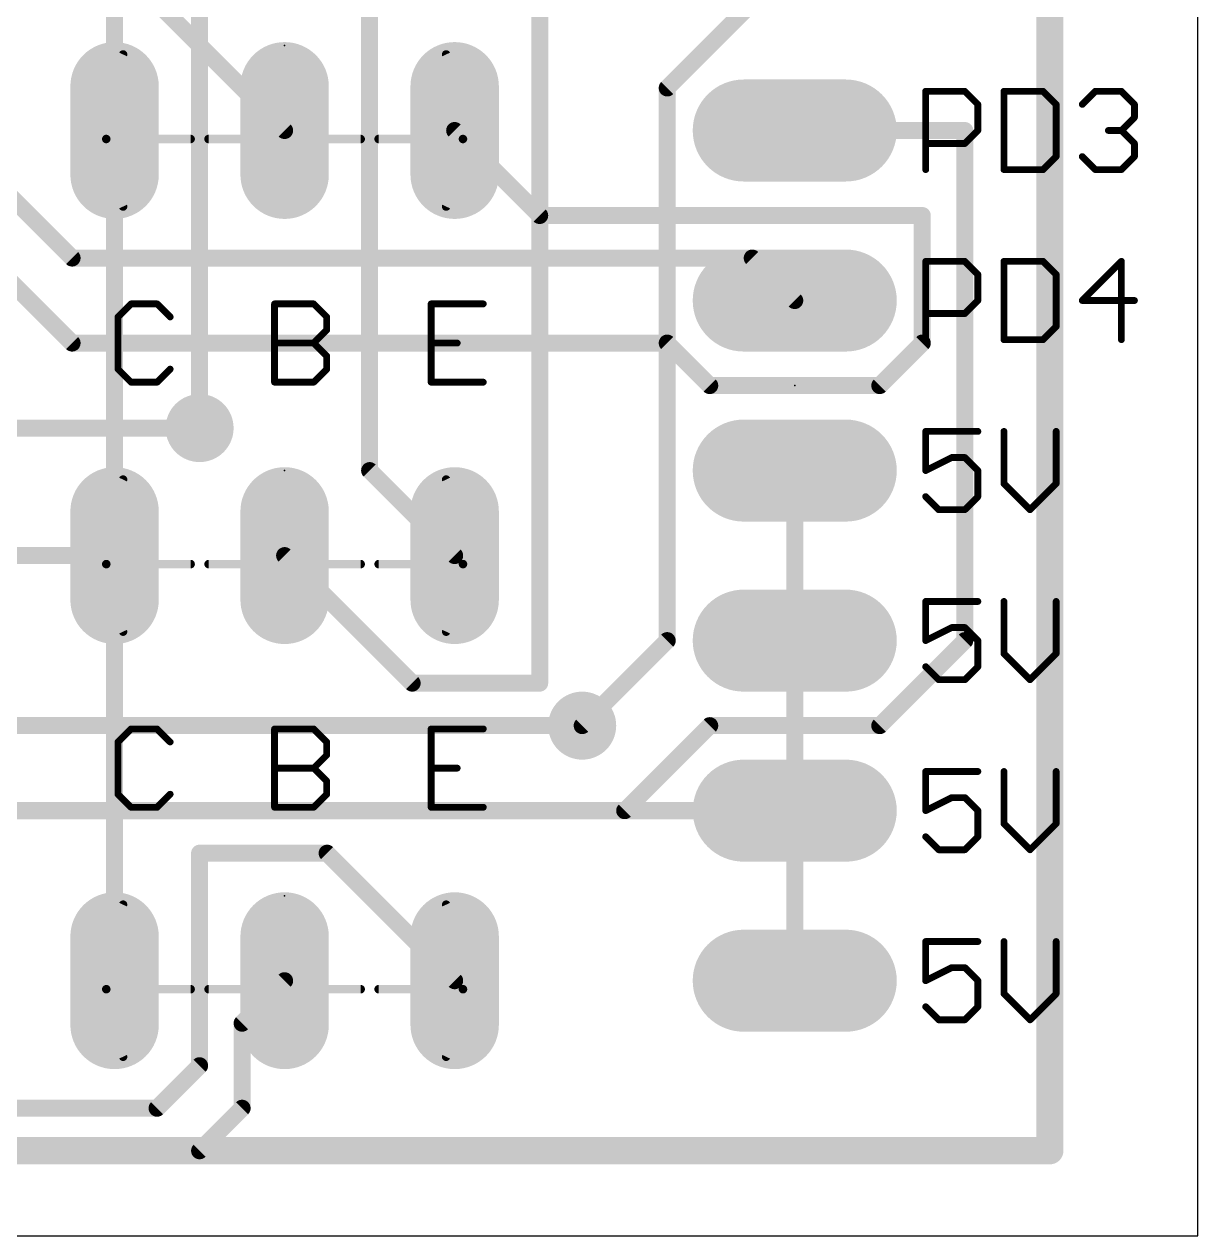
# Model space of a CAD drawing. Extents: x 0 to 1.69, y 0 to 1.95.
# Drawn here: x 0.997 to 1.687, y 0 to 0.713 of the extents above; entities that cross this region are included whole.
import ezdxf

# ---------------------------------------------------------------- set-up
doc = ezdxf.new("R2010")
doc.units = 0
for name, color, linetype in [('1', 22, 'CONTINUOUS'), ('16', 175, 'CONTINUOUS'), ('17', 82, 'CONTINUOUS'), ('18', 82, 'CONTINUOUS'), ('20', 7, 'CONTINUOUS'), ('23', 7, 'CONTINUOUS'), ('27', 253, 'CONTINUOUS'), ('51', 253, 'CONTINUOUS')]:
    doc.layers.add(name, color=color, linetype=linetype)

# ---------------------------------------------------------------- blocks, each defined once
blk = doc.blocks.new('LONGP100')
at = {"const_width": 1}
blk.add_lwpolyline([(-0.5, 0), (0.5, 0)], dxfattribs=at)
at = {"const_width": 0.5}
for points in [[(-0.5, 0.25, 1), (-0.5, -0.25)], [(0.5, -0.25, 1), (0.5, 0.25)]]:
    blk.add_lwpolyline(points, format="xyb", dxfattribs=at)
blk = doc.blocks.new('RECT')
blk.add_solid([(-0.5, -0.5), (0.5, -0.5), (-0.5, 0.5), (0.5, 0.5)])
blk = doc.blocks.new('ROUNDV')
at = {"const_width": 0.5}
blk.add_lwpolyline([(0, -0.25, 1), (0, 0.25, 1), (0, -0.25)], format="xyb", dxfattribs=at)

msp = doc.modelspace()

# ---------------------------------------------------------------- linework, layer by layer
at = {"layer": '1'}
for points, const_width in [([(1.6, 1.85), (1.6, 0.05)], 0.016), ([(1.05, 0.75), (1.15, 0.65)], 0.01), ([(0.95, 0.65), (1.025, 0.575)], 0.01), ([(1.25, 0.65), (1.3, 0.6)], 0.01), ([(1.45, 0.65), (1.55, 0.65)], 0.01), ([(1.55, 0.65), (1.55, 0.35)], 0.01), ([(1.025, 0.525), (0.95, 0.6)], 0.01), ([(1.3, 0.6), (1.525, 0.6)], 0.01), ([(1.525, 0.6), (1.525, 0.525)], 0.01), ([(1.025, 0.575), (1.425, 0.575)], 0.01), ([(1.425, 0.575), (1.45, 0.55)], 0.01), ([(1.375, 0.525), (1.025, 0.525)], 0.01), ([(1.4, 0.5), (1.375, 0.525)], 0.01), ([(1.525, 0.525), (1.5, 0.5)], 0.01), ([(1.5, 0.5), (1.4, 0.5)], 0.01), ([(1.1, 0.475), (0.925, 0.475)], 0.01), ([(1.45, 0.45), (1.45, 0.35)], 0.01), ([(1.05, 0.4), (0.65, 0.4)], 0.01), ([(1.55, 0.35), (1.5, 0.3)], 0.01), ([(1.325, 0.3), (0.85, 0.3)], 0.01), ([(1.4, 0.3), (1.35, 0.25)], 0.01), ([(1.5, 0.3), (1.4, 0.3)], 0.01), ([(1.35, 0.25), (0.975, 0.25)], 0.01), ([(1.45, 0.25), (1.45, 0.15)], 0.01), ([(1.6, 0.05), (0.05, 0.05)], 0.016)]:
    msp.add_lwpolyline(points, dxfattribs=dict(at, const_width=const_width))
for points, const_width in [([(1.148232, 0.648232, 1), (1.151768, 0.651768)], 0.005), ([(1.251768, 0.651768, 1), (1.248232, 0.648232)], 0.005), ([(1.45, 0.6525, 1), (1.45, 0.6475)], 0.005), ([(1.5525, 0.65, 1), (1.5475, 0.65)], 0.005), ([(1.55, 0.6475, 1), (1.55, 0.6525)], 0.005), ([(1.3, 0.6025, 1), (1.3, 0.5975)], 0.005), ([(1.298232, 0.598232, 1), (1.301768, 0.601768)], 0.005), ([(1.5275, 0.6, 1), (1.5225, 0.6)], 0.005), ([(1.525, 0.5975, 1), (1.525, 0.6025)], 0.005), ([(1.025, 0.5775, 1), (1.025, 0.5725)], 0.005), ([(1.023232, 0.573232, 1), (1.026768, 0.576768)], 0.005), ([(1.426768, 0.576768, 1), (1.423232, 0.573232)], 0.005), ([(1.425, 0.5725, 1), (1.425, 0.5775)], 0.005), ([(1.448232, 0.548232, 1), (1.451768, 0.551768)], 0.005), ([(1.025, 0.5275, 1), (1.025, 0.5225)], 0.005), ([(1.023232, 0.523232, 1), (1.026768, 0.526768)], 0.005), ([(1.376768, 0.526768, 1), (1.373232, 0.523232)], 0.005), ([(1.375, 0.5225, 1), (1.375, 0.5275)], 0.005), ([(1.5225, 0.525, 1), (1.5275, 0.525)], 0.005), ([(1.526768, 0.523232, 1), (1.523232, 0.526768)], 0.005), ([(1.4, 0.5025, 1), (1.4, 0.4975)], 0.005), ([(1.398232, 0.498232, 1), (1.401768, 0.501768)], 0.005), ([(1.498232, 0.501768, 1), (1.501768, 0.498232)], 0.005), ([(1.5, 0.4975, 1), (1.5, 0.5025)], 0.005), ([(1.1, 0.4725, 1), (1.1, 0.4775)], 0.005), ([(1.4525, 0.45, 1), (1.4475, 0.45)], 0.005), ([(1.05, 0.3975, 1), (1.05, 0.4025)], 0.005), ([(1.4475, 0.35, 1), (1.4525, 0.35)], 0.005), ([(1.5475, 0.35, 1), (1.5525, 0.35)], 0.005), ([(1.551768, 0.348232, 1), (1.548232, 0.351768)], 0.005), ([(1.325, 0.2975, 1), (1.325, 0.3025)], 0.005), ([(1.4, 0.3025, 1), (1.4, 0.2975)], 0.005), ([(1.401768, 0.298232, 1), (1.398232, 0.301768)], 0.005), ([(1.498232, 0.301768, 1), (1.501768, 0.298232)], 0.005), ([(1.5, 0.2975, 1), (1.5, 0.3025)], 0.005), ([(1.348232, 0.251768, 1), (1.351768, 0.248232)], 0.005), ([(1.35, 0.2475, 1), (1.35, 0.2525)], 0.005), ([(1.4525, 0.25, 1), (1.4475, 0.25)], 0.005), ([(1.4475, 0.15, 1), (1.4525, 0.15)], 0.005), ([(1.6, 0.046, 1), (1.6, 0.054)], 0.008), ([(1.596, 0.05, 1), (1.604, 0.05)], 0.008)]:
    msp.add_lwpolyline(points, format="xyb", dxfattribs=dict(at, const_width=const_width))
at = {"layer": '16'}
for points, const_width in [([(1.6, 1.85), (1.6, 0.05)], 0.016), ([(1.1, 1.5), (1.1, 0.475)], 0.01), ([(1.2, 1.35), (1.2, 0.45)], 0.01), ([(1.3, 1.025), (1.3, 0.325)], 0.01), ([(1.05, 0.9), (1.05, 0.65)], 0.01), ([(1.45, 0.75), (1.375, 0.675)], 0.01), ([(1.375, 0.675), (1.375, 0.35)], 0.01), ([(1.05, 0.4), (1.05, 0.65)], 0.01), ([(1.2, 0.45), (1.25, 0.4)], 0.01), ([(1.05, 0.4), (1.05, 0.25)], 0.01), ([(1.225, 0.325), (1.15, 0.4)], 0.01), ([(1.375, 0.35), (1.325, 0.3)], 0.01), ([(1.45, 0.35), (1.45, 0.25)], 0.01), ([(1.3, 0.325), (1.225, 0.325)], 0.01), ([(1.05, 0.25), (1.05, 0.15)], 0.01), ([(1.05, 0.25), (1.45, 0.25)], 0.01), ([(1.1, 0.225), (1.175, 0.225)], 0.01), ([(1.1, 0.1), (1.1, 0.225)], 0.01), ([(1.175, 0.225), (1.25, 0.15)], 0.01), ([(1.125, 0.125), (1.15, 0.15)], 0.01), ([(1.125, 0.075), (1.125, 0.125)], 0.01), ([(1.075, 0.075), (1.1, 0.1)], 0.01), ([(0.675, 0.075), (1.075, 0.075)], 0.01), ([(1.1, 0.05), (1.125, 0.075)], 0.01), ([(1.6, 0.05), (0.05, 0.05)], 0.016), ([(0.275, 0.05), (1.1, 0.05)], 0.01)]:
    msp.add_lwpolyline(points, dxfattribs=dict(at, const_width=const_width))
for points, const_width in [([(1.3775, 0.675, 1), (1.3725, 0.675)], 0.005), ([(1.373232, 0.676768, 1), (1.376768, 0.673232)], 0.005), ([(1.0525, 0.65, 1), (1.0475, 0.65)], 0.005), ([(1.0475, 0.65, 1), (1.0525, 0.65)], 0.005), ([(1.0975, 0.475, 1), (1.1025, 0.475)], 0.005), ([(1.201768, 0.451768, 1), (1.198232, 0.448232)], 0.005), ([(1.1975, 0.45, 1), (1.2025, 0.45)], 0.005), ([(1.0525, 0.4, 1), (1.0475, 0.4)], 0.005), ([(1.0475, 0.4, 1), (1.0525, 0.4)], 0.005), ([(1.151768, 0.401768, 1), (1.148232, 0.398232)], 0.005), ([(1.248232, 0.398232, 1), (1.251768, 0.401768)], 0.005), ([(1.3725, 0.35, 1), (1.3775, 0.35)], 0.005), ([(1.376768, 0.348232, 1), (1.373232, 0.351768)], 0.005), ([(1.4525, 0.35, 1), (1.4475, 0.35)], 0.005), ([(1.225, 0.3275, 1), (1.225, 0.3225)], 0.005), ([(1.223232, 0.323232, 1), (1.226768, 0.326768)], 0.005), ([(1.3, 0.3225, 1), (1.3, 0.3275)], 0.005), ([(1.2975, 0.325, 1), (1.3025, 0.325)], 0.005), ([(1.323232, 0.301768, 1), (1.326768, 0.298232)], 0.005), ([(1.0525, 0.25, 1), (1.0475, 0.25)], 0.005), ([(1.05, 0.2525, 1), (1.05, 0.2475)], 0.005), ([(1.0475, 0.25, 1), (1.0525, 0.25)], 0.005), ([(1.4475, 0.25, 1), (1.4525, 0.25)], 0.005), ([(1.45, 0.2475, 1), (1.45, 0.2525)], 0.005), ([(1.1, 0.2275, 1), (1.1, 0.2225)], 0.005), ([(1.1025, 0.225, 1), (1.0975, 0.225)], 0.005), ([(1.176768, 0.226768, 1), (1.173232, 0.223232)], 0.005), ([(1.175, 0.2225, 1), (1.175, 0.2275)], 0.005), ([(1.0475, 0.15, 1), (1.0525, 0.15)], 0.005), ([(1.151768, 0.148232, 1), (1.148232, 0.151768)], 0.005), ([(1.248232, 0.148232, 1), (1.251768, 0.151768)], 0.005), ([(1.1275, 0.125, 1), (1.1225, 0.125)], 0.005), ([(1.123232, 0.126768, 1), (1.126768, 0.123232)], 0.005), ([(1.0975, 0.1, 1), (1.1025, 0.1)], 0.005), ([(1.101768, 0.098232, 1), (1.098232, 0.101768)], 0.005), ([(1.073232, 0.076768, 1), (1.076768, 0.073232)], 0.005), ([(1.075, 0.0725, 1), (1.075, 0.0775)], 0.005), ([(1.126768, 0.073232, 1), (1.123232, 0.076768)], 0.005), ([(1.1225, 0.075, 1), (1.1275, 0.075)], 0.005), ([(1.6, 0.046, 1), (1.6, 0.054)], 0.008), ([(1.098232, 0.051768, 1), (1.101768, 0.048232)], 0.005), ([(1.1, 0.0475, 1), (1.1, 0.0525)], 0.005), ([(1.596, 0.05, 1), (1.604, 0.05)], 0.008)]:
    msp.add_lwpolyline(points, format="xyb", dxfattribs=dict(at, const_width=const_width))
at = {"layer": '20'}
for p, q in [((1.687008, 0), (1.687008, 1.949606)), ((0, 0), (1.687008, 0))]:
    msp.add_line(p, q, dxfattribs=at)
at = {"layer": '23'}
for p in [(1.15, 0.7), (1.45, 0.5), (1.15, 0.45), (1.15, 0.2)]:
    msp.add_point(p, dxfattribs=at)
at = {"layer": '27', "const_width": 0.004}
for points in [[(1.527, 0.627), (1.527, 0.673039)], [(1.527, 0.673039), (1.55002, 0.673039)], [(1.55002, 0.673039), (1.557693, 0.665366)], [(1.573039, 0.673039), (1.573039, 0.627)], [(1.596059, 0.673039), (1.573039, 0.673039)], [(1.603732, 0.665366), (1.596059, 0.673039)], [(1.619078, 0.665366), (1.626752, 0.673039)], [(1.626752, 0.673039), (1.642098, 0.673039)], [(1.642098, 0.673039), (1.649771, 0.665366)], [(1.557693, 0.665366), (1.557693, 0.65002)], [(1.603732, 0.634673), (1.603732, 0.665366)], [(1.649771, 0.665366), (1.649771, 0.657693)], [(1.649771, 0.657693), (1.642098, 0.65002)], [(1.557693, 0.65002), (1.55002, 0.642346)], [(1.642098, 0.65002), (1.634425, 0.65002)], [(1.642098, 0.65002), (1.649771, 0.642346)], [(1.55002, 0.642346), (1.527, 0.642346)], [(1.649771, 0.642346), (1.649771, 0.634673)], [(1.596059, 0.627), (1.603732, 0.634673)], [(1.626752, 0.627), (1.619078, 0.634673)], [(1.649771, 0.634673), (1.642098, 0.627)], [(1.573039, 0.627), (1.596059, 0.627)], [(1.642098, 0.627), (1.626752, 0.627)], [(1.527, 0.527), (1.527, 0.573039)], [(1.527, 0.573039), (1.55002, 0.573039)], [(1.55002, 0.573039), (1.557693, 0.565366)], [(1.573039, 0.573039), (1.573039, 0.527)], [(1.596059, 0.573039), (1.573039, 0.573039)], [(1.603732, 0.565366), (1.596059, 0.573039)], [(1.642098, 0.573039), (1.619078, 0.55002)], [(1.642098, 0.527), (1.642098, 0.573039)], [(1.557693, 0.565366), (1.557693, 0.55002)], [(1.603732, 0.534673), (1.603732, 0.565366)], [(1.059673, 0.548039), (1.052, 0.540366)], [(1.07502, 0.548039), (1.059673, 0.548039)], [(1.082693, 0.540366), (1.07502, 0.548039)], [(1.144078, 0.502), (1.144078, 0.548039)], [(1.144078, 0.548039), (1.167098, 0.548039)], [(1.167098, 0.548039), (1.174771, 0.540366)], [(1.26685, 0.548039), (1.236157, 0.548039)], [(1.236157, 0.548039), (1.236157, 0.502)], [(1.557693, 0.55002), (1.55002, 0.542346)], [(1.619078, 0.55002), (1.649771, 0.55002)], [(1.052, 0.540366), (1.052, 0.509673)], [(1.174771, 0.540366), (1.174771, 0.532693)], [(1.55002, 0.542346), (1.527, 0.542346)], [(1.174771, 0.532693), (1.167098, 0.52502)], [(1.596059, 0.527), (1.603732, 0.534673)], [(1.573039, 0.527), (1.596059, 0.527)], [(1.144078, 0.52502), (1.167098, 0.52502)], [(1.167098, 0.52502), (1.174771, 0.517346)], [(1.236157, 0.52502), (1.251503, 0.52502)], [(1.174771, 0.517346), (1.174771, 0.509673)], [(1.052, 0.509673), (1.059673, 0.502)], [(1.07502, 0.502), (1.082693, 0.509673)], [(1.174771, 0.509673), (1.167098, 0.502)], [(1.059673, 0.502), (1.07502, 0.502)], [(1.167098, 0.502), (1.144078, 0.502)], [(1.236157, 0.502), (1.26685, 0.502)], [(1.557693, 0.473039), (1.527, 0.473039)], [(1.527, 0.473039), (1.527, 0.45002)], [(1.573039, 0.473039), (1.573039, 0.442346)], [(1.603732, 0.442346), (1.603732, 0.473039)], [(1.527, 0.45002), (1.542346, 0.457693)], [(1.542346, 0.457693), (1.55002, 0.457693)], [(1.55002, 0.457693), (1.557693, 0.45002)], [(1.557693, 0.45002), (1.557693, 0.434673)], [(1.573039, 0.442346), (1.588386, 0.427)], [(1.588386, 0.427), (1.603732, 0.442346)], [(1.534673, 0.427), (1.527, 0.434673)], [(1.557693, 0.434673), (1.55002, 0.427)], [(1.55002, 0.427), (1.534673, 0.427)], [(1.557693, 0.373039), (1.527, 0.373039)], [(1.527, 0.373039), (1.527, 0.35002)], [(1.573039, 0.373039), (1.573039, 0.342346)], [(1.603732, 0.342346), (1.603732, 0.373039)], [(1.527, 0.35002), (1.542346, 0.357693)], [(1.542346, 0.357693), (1.55002, 0.357693)], [(1.55002, 0.357693), (1.557693, 0.35002)], [(1.557693, 0.35002), (1.557693, 0.334673)], [(1.573039, 0.342346), (1.588386, 0.327)], [(1.588386, 0.327), (1.603732, 0.342346)], [(1.534673, 0.327), (1.527, 0.334673)], [(1.557693, 0.334673), (1.55002, 0.327)], [(1.55002, 0.327), (1.534673, 0.327)], [(1.059673, 0.298039), (1.052, 0.290366)], [(1.07502, 0.298039), (1.059673, 0.298039)], [(1.082693, 0.290366), (1.07502, 0.298039)], [(1.144078, 0.252), (1.144078, 0.298039)], [(1.144078, 0.298039), (1.167098, 0.298039)], [(1.167098, 0.298039), (1.174771, 0.290366)], [(1.26685, 0.298039), (1.236157, 0.298039)], [(1.236157, 0.298039), (1.236157, 0.252)], [(1.052, 0.290366), (1.052, 0.259673)], [(1.174771, 0.290366), (1.174771, 0.282693)], [(1.174771, 0.282693), (1.167098, 0.27502)], [(1.144078, 0.27502), (1.167098, 0.27502)], [(1.167098, 0.27502), (1.174771, 0.267346)], [(1.236157, 0.27502), (1.251503, 0.27502)], [(1.557693, 0.273039), (1.527, 0.273039)], [(1.527, 0.273039), (1.527, 0.25002)], [(1.573039, 0.273039), (1.573039, 0.242346)], [(1.603732, 0.242346), (1.603732, 0.273039)], [(1.174771, 0.267346), (1.174771, 0.259673)], [(1.052, 0.259673), (1.059673, 0.252)], [(1.07502, 0.252), (1.082693, 0.259673)], [(1.174771, 0.259673), (1.167098, 0.252)], [(1.527, 0.25002), (1.542346, 0.257693)], [(1.542346, 0.257693), (1.55002, 0.257693)], [(1.55002, 0.257693), (1.557693, 0.25002)], [(1.059673, 0.252), (1.07502, 0.252)], [(1.167098, 0.252), (1.144078, 0.252)], [(1.236157, 0.252), (1.26685, 0.252)], [(1.557693, 0.25002), (1.557693, 0.234673)], [(1.573039, 0.242346), (1.588386, 0.227)], [(1.588386, 0.227), (1.603732, 0.242346)], [(1.534673, 0.227), (1.527, 0.234673)], [(1.557693, 0.234673), (1.55002, 0.227)], [(1.55002, 0.227), (1.534673, 0.227)], [(1.557693, 0.173039), (1.527, 0.173039)], [(1.527, 0.173039), (1.527, 0.15002)], [(1.573039, 0.173039), (1.573039, 0.142346)], [(1.603732, 0.142346), (1.603732, 0.173039)], [(1.527, 0.15002), (1.542346, 0.157693)], [(1.542346, 0.157693), (1.55002, 0.157693)], [(1.55002, 0.157693), (1.557693, 0.15002)], [(1.557693, 0.15002), (1.557693, 0.134673)], [(1.573039, 0.142346), (1.588386, 0.127)], [(1.588386, 0.127), (1.603732, 0.142346)], [(1.534673, 0.127), (1.527, 0.134673)], [(1.557693, 0.134673), (1.55002, 0.127)], [(1.55002, 0.127), (1.534673, 0.127)]]:
    msp.add_lwpolyline(points, dxfattribs=at)
at = {"layer": '27', "const_width": 0.002}
for points in [[(1.528, 0.673039, 1), (1.526, 0.673039)], [(1.527, 0.674039, 1), (1.527, 0.672039)], [(1.550727, 0.673746, 1), (1.549312, 0.672332)], [(1.55002, 0.672039, 1), (1.55002, 0.674039)], [(1.574039, 0.673039, 1), (1.572039, 0.673039)], [(1.573039, 0.674039, 1), (1.573039, 0.672039)], [(1.596766, 0.673746, 1), (1.595352, 0.672332)], [(1.596059, 0.672039, 1), (1.596059, 0.674039)], [(1.626752, 0.674039, 1), (1.626752, 0.672039)], [(1.627459, 0.672332, 1), (1.626044, 0.673746)], [(1.642805, 0.673746, 1), (1.641391, 0.672332)], [(1.642098, 0.672039, 1), (1.642098, 0.674039)], [(1.558693, 0.665366, 1), (1.556693, 0.665366)], [(1.556986, 0.664659, 1), (1.5584, 0.666073)], [(1.604732, 0.665366, 1), (1.602732, 0.665366)], [(1.603025, 0.664659, 1), (1.604439, 0.666073)], [(1.618371, 0.666073, 1), (1.619786, 0.664659)], [(1.650771, 0.665366, 1), (1.648771, 0.665366)], [(1.649064, 0.664659, 1), (1.650478, 0.666073)], [(1.648771, 0.657693, 1), (1.650771, 0.657693)], [(1.650478, 0.656986, 1), (1.649064, 0.6584)], [(1.556693, 0.65002, 1), (1.558693, 0.65002)], [(1.5584, 0.649312, 1), (1.556986, 0.650727)], [(1.634425, 0.65102, 1), (1.634425, 0.64902)], [(1.642805, 0.650727, 1), (1.641391, 0.649312)], [(1.641391, 0.650727, 1), (1.642805, 0.649312)], [(1.642098, 0.64902, 1), (1.642098, 0.65102)], [(1.527, 0.643346, 1), (1.527, 0.641346)], [(1.549312, 0.643053, 1), (1.550727, 0.641639)], [(1.55002, 0.641346, 1), (1.55002, 0.643346)], [(1.650771, 0.642346, 1), (1.648771, 0.642346)], [(1.649064, 0.641639, 1), (1.650478, 0.643053)], [(1.602732, 0.634673, 1), (1.604732, 0.634673)], [(1.604439, 0.633966, 1), (1.603025, 0.63538)], [(1.619786, 0.63538, 1), (1.618371, 0.633966)], [(1.648771, 0.634673, 1), (1.650771, 0.634673)], [(1.650478, 0.633966, 1), (1.649064, 0.63538)], [(1.526, 0.627, 1), (1.528, 0.627)], [(1.573039, 0.628, 1), (1.573039, 0.626)], [(1.572039, 0.627, 1), (1.574039, 0.627)], [(1.595352, 0.627707, 1), (1.596766, 0.626293)], [(1.596059, 0.626, 1), (1.596059, 0.628)], [(1.626752, 0.628, 1), (1.626752, 0.626)], [(1.626044, 0.626293, 1), (1.627459, 0.627707)], [(1.641391, 0.627707, 1), (1.642805, 0.626293)], [(1.642098, 0.626, 1), (1.642098, 0.628)], [(1.528, 0.573039, 1), (1.526, 0.573039)], [(1.527, 0.574039, 1), (1.527, 0.572039)], [(1.550727, 0.573746, 1), (1.549312, 0.572332)], [(1.55002, 0.572039, 1), (1.55002, 0.574039)], [(1.574039, 0.573039, 1), (1.572039, 0.573039)], [(1.573039, 0.574039, 1), (1.573039, 0.572039)], [(1.596766, 0.573746, 1), (1.595352, 0.572332)], [(1.596059, 0.572039, 1), (1.596059, 0.574039)], [(1.643098, 0.573039, 1), (1.641098, 0.573039)], [(1.642805, 0.572332, 1), (1.641391, 0.573746)], [(1.558693, 0.565366, 1), (1.556693, 0.565366)], [(1.556986, 0.564659, 1), (1.5584, 0.566073)], [(1.604732, 0.565366, 1), (1.602732, 0.565366)], [(1.603025, 0.564659, 1), (1.604439, 0.566073)], [(1.059673, 0.549039, 1), (1.059673, 0.547039)], [(1.06038, 0.547332, 1), (1.058966, 0.548746)], [(1.075727, 0.548746, 1), (1.074312, 0.547332)], [(1.07502, 0.547039, 1), (1.07502, 0.549039)], [(1.145078, 0.548039, 1), (1.143078, 0.548039)], [(1.144078, 0.549039, 1), (1.144078, 0.547039)], [(1.167805, 0.548746, 1), (1.166391, 0.547332)], [(1.167098, 0.547039, 1), (1.167098, 0.549039)], [(1.236157, 0.549039, 1), (1.236157, 0.547039)], [(1.237157, 0.548039, 1), (1.235157, 0.548039)], [(1.26685, 0.547039, 1), (1.26685, 0.549039)], [(1.556693, 0.55002, 1), (1.558693, 0.55002)], [(1.5584, 0.549312, 1), (1.556986, 0.550727)], [(1.619078, 0.55102, 1), (1.619078, 0.54902)], [(1.618371, 0.550727, 1), (1.619786, 0.549312)], [(1.649771, 0.54902, 1), (1.649771, 0.55102)], [(1.053, 0.540366, 1), (1.051, 0.540366)], [(1.051293, 0.541073, 1), (1.052707, 0.539659)], [(1.081986, 0.539659, 1), (1.0834, 0.541073)], [(1.175771, 0.540366, 1), (1.173771, 0.540366)], [(1.174064, 0.539659, 1), (1.175478, 0.541073)], [(1.527, 0.543346, 1), (1.527, 0.541346)], [(1.549312, 0.543053, 1), (1.550727, 0.541639)], [(1.55002, 0.541346, 1), (1.55002, 0.543346)], [(1.175478, 0.531986, 1), (1.174064, 0.5334)], [(1.602732, 0.534673, 1), (1.604732, 0.534673)], [(1.604439, 0.533966, 1), (1.603025, 0.53538)], [(1.173771, 0.532693, 1), (1.175771, 0.532693)], [(1.526, 0.527, 1), (1.528, 0.527)], [(1.573039, 0.528, 1), (1.573039, 0.526)], [(1.572039, 0.527, 1), (1.574039, 0.527)], [(1.595352, 0.527707, 1), (1.596766, 0.526293)], [(1.596059, 0.526, 1), (1.596059, 0.528)], [(1.641098, 0.527, 1), (1.643098, 0.527)], [(1.144078, 0.52602, 1), (1.144078, 0.52402)], [(1.167805, 0.525727, 1), (1.166391, 0.524312)], [(1.166391, 0.525727, 1), (1.167805, 0.524312)], [(1.167098, 0.52402, 1), (1.167098, 0.52602)], [(1.236157, 0.52602, 1), (1.236157, 0.52402)], [(1.251503, 0.52402, 1), (1.251503, 0.52602)], [(1.175771, 0.517346, 1), (1.173771, 0.517346)], [(1.174064, 0.516639, 1), (1.175478, 0.518053)], [(1.052707, 0.51038, 1), (1.051293, 0.508966)], [(1.051, 0.509673, 1), (1.053, 0.509673)], [(1.0834, 0.508966, 1), (1.081986, 0.51038)], [(1.173771, 0.509673, 1), (1.175771, 0.509673)], [(1.175478, 0.508966, 1), (1.174064, 0.51038)], [(1.059673, 0.503, 1), (1.059673, 0.501)], [(1.058966, 0.501293, 1), (1.06038, 0.502707)], [(1.074312, 0.502707, 1), (1.075727, 0.501293)], [(1.07502, 0.501, 1), (1.07502, 0.503)], [(1.144078, 0.503, 1), (1.144078, 0.501)], [(1.143078, 0.502, 1), (1.145078, 0.502)], [(1.166391, 0.502707, 1), (1.167805, 0.501293)], [(1.167098, 0.501, 1), (1.167098, 0.503)], [(1.236157, 0.503, 1), (1.236157, 0.501)], [(1.235157, 0.502, 1), (1.237157, 0.502)], [(1.26685, 0.501, 1), (1.26685, 0.503)], [(1.527, 0.474039, 1), (1.527, 0.472039)], [(1.528, 0.473039, 1), (1.526, 0.473039)], [(1.557693, 0.472039, 1), (1.557693, 0.474039)], [(1.574039, 0.473039, 1), (1.572039, 0.473039)], [(1.604732, 0.473039, 1), (1.602732, 0.473039)], [(1.542346, 0.458693, 1), (1.542346, 0.456693)], [(1.542794, 0.456798, 1), (1.541899, 0.458587)], [(1.550727, 0.4584, 1), (1.549312, 0.456986)], [(1.55002, 0.456693, 1), (1.55002, 0.458693)], [(1.526553, 0.450914, 1), (1.527447, 0.449125)], [(1.526, 0.45002, 1), (1.528, 0.45002)], [(1.558693, 0.45002, 1), (1.556693, 0.45002)], [(1.556986, 0.449312, 1), (1.5584, 0.450727)], [(1.573746, 0.443053, 1), (1.572332, 0.441639)], [(1.572039, 0.442346, 1), (1.574039, 0.442346)], [(1.602732, 0.442346, 1), (1.604732, 0.442346)], [(1.604439, 0.441639, 1), (1.603025, 0.443053)], [(1.527707, 0.43538, 1), (1.526293, 0.433966)], [(1.556693, 0.434673, 1), (1.558693, 0.434673)], [(1.5584, 0.433966, 1), (1.556986, 0.43538)], [(1.534673, 0.428, 1), (1.534673, 0.426)], [(1.533966, 0.426293, 1), (1.53538, 0.427707)], [(1.549312, 0.427707, 1), (1.550727, 0.426293)], [(1.55002, 0.426, 1), (1.55002, 0.428)], [(1.587678, 0.427707, 1), (1.589093, 0.426293)], [(1.587678, 0.426293, 1), (1.589093, 0.427707)], [(1.527, 0.374039, 1), (1.527, 0.372039)], [(1.528, 0.373039, 1), (1.526, 0.373039)], [(1.557693, 0.372039, 1), (1.557693, 0.374039)], [(1.574039, 0.373039, 1), (1.572039, 0.373039)], [(1.604732, 0.373039, 1), (1.602732, 0.373039)], [(1.542346, 0.358693, 1), (1.542346, 0.356693)], [(1.542794, 0.356798, 1), (1.541899, 0.358587)], [(1.550727, 0.3584, 1), (1.549312, 0.356986)], [(1.55002, 0.356693, 1), (1.55002, 0.358693)], [(1.526553, 0.350914, 1), (1.527447, 0.349125)], [(1.526, 0.35002, 1), (1.528, 0.35002)], [(1.558693, 0.35002, 1), (1.556693, 0.35002)], [(1.556986, 0.349312, 1), (1.5584, 0.350727)], [(1.573746, 0.343053, 1), (1.572332, 0.341639)], [(1.572039, 0.342346, 1), (1.574039, 0.342346)], [(1.602732, 0.342346, 1), (1.604732, 0.342346)], [(1.604439, 0.341639, 1), (1.603025, 0.343053)], [(1.527707, 0.33538, 1), (1.526293, 0.333966)], [(1.556693, 0.334673, 1), (1.558693, 0.334673)], [(1.5584, 0.333966, 1), (1.556986, 0.33538)], [(1.534673, 0.328, 1), (1.534673, 0.326)], [(1.533966, 0.326293, 1), (1.53538, 0.327707)], [(1.549312, 0.327707, 1), (1.550727, 0.326293)], [(1.55002, 0.326, 1), (1.55002, 0.328)], [(1.587678, 0.327707, 1), (1.589093, 0.326293)], [(1.587678, 0.326293, 1), (1.589093, 0.327707)], [(1.059673, 0.299039, 1), (1.059673, 0.297039)], [(1.06038, 0.297332, 1), (1.058966, 0.298746)], [(1.075727, 0.298746, 1), (1.074312, 0.297332)], [(1.07502, 0.297039, 1), (1.07502, 0.299039)], [(1.145078, 0.298039, 1), (1.143078, 0.298039)], [(1.144078, 0.299039, 1), (1.144078, 0.297039)], [(1.167805, 0.298746, 1), (1.166391, 0.297332)], [(1.167098, 0.297039, 1), (1.167098, 0.299039)], [(1.236157, 0.299039, 1), (1.236157, 0.297039)], [(1.237157, 0.298039, 1), (1.235157, 0.298039)], [(1.26685, 0.297039, 1), (1.26685, 0.299039)], [(1.053, 0.290366, 1), (1.051, 0.290366)], [(1.175771, 0.290366, 1), (1.173771, 0.290366)], [(1.051293, 0.291073, 1), (1.052707, 0.289659)], [(1.081986, 0.289659, 1), (1.0834, 0.291073)], [(1.174064, 0.289659, 1), (1.175478, 0.291073)], [(1.173771, 0.282693, 1), (1.175771, 0.282693)], [(1.175478, 0.281986, 1), (1.174064, 0.2834)], [(1.144078, 0.27602, 1), (1.144078, 0.27402)], [(1.167805, 0.275727, 1), (1.166391, 0.274312)], [(1.166391, 0.275727, 1), (1.167805, 0.274312)], [(1.167098, 0.27402, 1), (1.167098, 0.27602)], [(1.236157, 0.27602, 1), (1.236157, 0.27402)], [(1.251503, 0.27402, 1), (1.251503, 0.27602)], [(1.527, 0.274039, 1), (1.527, 0.272039)], [(1.528, 0.273039, 1), (1.526, 0.273039)], [(1.557693, 0.272039, 1), (1.557693, 0.274039)], [(1.574039, 0.273039, 1), (1.572039, 0.273039)], [(1.604732, 0.273039, 1), (1.602732, 0.273039)], [(1.175771, 0.267346, 1), (1.173771, 0.267346)], [(1.174064, 0.266639, 1), (1.175478, 0.268053)], [(1.052707, 0.26038, 1), (1.051293, 0.258966)], [(1.051, 0.259673, 1), (1.053, 0.259673)], [(1.0834, 0.258966, 1), (1.081986, 0.26038)], [(1.173771, 0.259673, 1), (1.175771, 0.259673)], [(1.175478, 0.258966, 1), (1.174064, 0.26038)], [(1.542346, 0.258693, 1), (1.542346, 0.256693)], [(1.542794, 0.256798, 1), (1.541899, 0.258587)], [(1.550727, 0.2584, 1), (1.549312, 0.256986)], [(1.55002, 0.256693, 1), (1.55002, 0.258693)], [(1.059673, 0.253, 1), (1.059673, 0.251)], [(1.058966, 0.251293, 1), (1.06038, 0.252707)], [(1.074312, 0.252707, 1), (1.075727, 0.251293)], [(1.07502, 0.251, 1), (1.07502, 0.253)], [(1.144078, 0.253, 1), (1.144078, 0.251)], [(1.143078, 0.252, 1), (1.145078, 0.252)], [(1.166391, 0.252707, 1), (1.167805, 0.251293)], [(1.167098, 0.251, 1), (1.167098, 0.253)], [(1.236157, 0.253, 1), (1.236157, 0.251)], [(1.235157, 0.252, 1), (1.237157, 0.252)], [(1.26685, 0.251, 1), (1.26685, 0.253)], [(1.526553, 0.250914, 1), (1.527447, 0.249125)], [(1.526, 0.25002, 1), (1.528, 0.25002)], [(1.558693, 0.25002, 1), (1.556693, 0.25002)], [(1.556986, 0.249312, 1), (1.5584, 0.250727)], [(1.573746, 0.243053, 1), (1.572332, 0.241639)], [(1.572039, 0.242346, 1), (1.574039, 0.242346)], [(1.602732, 0.242346, 1), (1.604732, 0.242346)], [(1.604439, 0.241639, 1), (1.603025, 0.243053)], [(1.527707, 0.23538, 1), (1.526293, 0.233966)], [(1.556693, 0.234673, 1), (1.558693, 0.234673)], [(1.5584, 0.233966, 1), (1.556986, 0.23538)], [(1.534673, 0.228, 1), (1.534673, 0.226)], [(1.533966, 0.226293, 1), (1.53538, 0.227707)], [(1.549312, 0.227707, 1), (1.550727, 0.226293)], [(1.55002, 0.226, 1), (1.55002, 0.228)], [(1.587678, 0.227707, 1), (1.589093, 0.226293)], [(1.587678, 0.226293, 1), (1.589093, 0.227707)], [(1.527, 0.174039, 1), (1.527, 0.172039)], [(1.528, 0.173039, 1), (1.526, 0.173039)], [(1.557693, 0.172039, 1), (1.557693, 0.174039)], [(1.574039, 0.173039, 1), (1.572039, 0.173039)], [(1.604732, 0.173039, 1), (1.602732, 0.173039)], [(1.542346, 0.158693, 1), (1.542346, 0.156693)], [(1.542794, 0.156798, 1), (1.541899, 0.158587)], [(1.550727, 0.1584, 1), (1.549312, 0.156986)], [(1.55002, 0.156693, 1), (1.55002, 0.158693)], [(1.526553, 0.150914, 1), (1.527447, 0.149125)], [(1.526, 0.15002, 1), (1.528, 0.15002)], [(1.558693, 0.15002, 1), (1.556693, 0.15002)], [(1.556986, 0.149312, 1), (1.5584, 0.150727)], [(1.573746, 0.143053, 1), (1.572332, 0.141639)], [(1.572039, 0.142346, 1), (1.574039, 0.142346)], [(1.602732, 0.142346, 1), (1.604732, 0.142346)], [(1.604439, 0.141639, 1), (1.603025, 0.143053)], [(1.527707, 0.13538, 1), (1.526293, 0.133966)], [(1.556693, 0.134673, 1), (1.558693, 0.134673)], [(1.5584, 0.133966, 1), (1.556986, 0.13538)], [(1.534673, 0.128, 1), (1.534673, 0.126)], [(1.533966, 0.126293, 1), (1.53538, 0.127707)], [(1.549312, 0.127707, 1), (1.550727, 0.126293)], [(1.55002, 0.126, 1), (1.55002, 0.128)], [(1.587678, 0.127707, 1), (1.589093, 0.126293)], [(1.587678, 0.126293, 1), (1.589093, 0.127707)]]:
    msp.add_lwpolyline(points, format="xyb", dxfattribs=at)
at = {"layer": '51'}
for points, const_width in [([(1.055, 0.69472, 0.122508), (1.045118, 0.645)], 0.005), ([(1.056131, 0.694188, 1), (1.053869, 0.695253)], 0.0025), ([(1.246131, 0.695253, 1), (1.243869, 0.694188)], 0.0025), ([(1.254882, 0.645, 0.122508), (1.245, 0.69472)], 0.005), ([(1.045118, 0.645, 0.098398), (1.055, 0.60528)], 0.005), ([(1.045118, 0.64625, 1), (1.045118, 0.64375)], 0.0025), ([(1.046367, 0.64506, 1), (1.04387, 0.64494)], 0.0025), ([(1.04387, 0.644941, 1), (1.046367, 0.645059)], 0.0025), ([(1.094724, 0.64375, 1), (1.094724, 0.64625)], 0.0025), ([(1.105276, 0.64625, 1), (1.105276, 0.64375)], 0.0025), ([(1.194724, 0.64375, 1), (1.194724, 0.64625)], 0.0025), ([(1.205276, 0.64625, 1), (1.205276, 0.64375)], 0.0025), ([(1.245, 0.60528, 0.098398), (1.254882, 0.645)], 0.005), ([(1.253633, 0.645059, 1), (1.25613, 0.644941)], 0.0025), ([(1.25613, 0.64494, 1), (1.253633, 0.64506)], 0.0025), ([(1.254882, 0.64375, 1), (1.254882, 0.64625)], 0.0025), ([(1.053869, 0.604747, 1), (1.056131, 0.605812)], 0.0025), ([(1.243869, 0.605812, 1), (1.246131, 0.604747)], 0.0025), ([(1.055, 0.44472, 0.122508), (1.045118, 0.395)], 0.005), ([(1.056131, 0.444188, 1), (1.053869, 0.445253)], 0.0025), ([(1.246131, 0.445253, 1), (1.243869, 0.444188)], 0.0025), ([(1.254882, 0.395, 0.122508), (1.245, 0.44472)], 0.005), ([(1.045118, 0.395, 0.098398), (1.055, 0.35528)], 0.005), ([(1.045118, 0.39625, 1), (1.045118, 0.39375)], 0.0025), ([(1.046367, 0.39506, 1), (1.04387, 0.39494)], 0.0025), ([(1.04387, 0.394941, 1), (1.046367, 0.395059)], 0.0025), ([(1.094724, 0.39375, 1), (1.094724, 0.39625)], 0.0025), ([(1.105276, 0.39625, 1), (1.105276, 0.39375)], 0.0025), ([(1.194724, 0.39375, 1), (1.194724, 0.39625)], 0.0025), ([(1.205276, 0.39625, 1), (1.205276, 0.39375)], 0.0025), ([(1.245, 0.35528, 0.098398), (1.254882, 0.395)], 0.005), ([(1.253633, 0.395059, 1), (1.25613, 0.394941)], 0.0025), ([(1.25613, 0.39494, 1), (1.253633, 0.39506)], 0.0025), ([(1.254882, 0.39375, 1), (1.254882, 0.39625)], 0.0025), ([(1.053869, 0.354747, 1), (1.056131, 0.355812)], 0.0025), ([(1.243869, 0.355812, 1), (1.246131, 0.354747)], 0.0025), ([(1.055, 0.19472, 0.122508), (1.045118, 0.145)], 0.005), ([(1.056131, 0.194188, 1), (1.053869, 0.195253)], 0.0025), ([(1.246131, 0.195253, 1), (1.243869, 0.194188)], 0.0025), ([(1.254882, 0.145, 0.122508), (1.245, 0.19472)], 0.005), ([(1.045118, 0.145, 0.098398), (1.055, 0.10528)], 0.005), ([(1.045118, 0.14625, 1), (1.045118, 0.14375)], 0.0025), ([(1.046367, 0.14506, 1), (1.04387, 0.14494)], 0.0025), ([(1.04387, 0.144941, 1), (1.046367, 0.145059)], 0.0025), ([(1.094724, 0.14375, 1), (1.094724, 0.14625)], 0.0025), ([(1.105276, 0.14625, 1), (1.105276, 0.14375)], 0.0025), ([(1.194724, 0.14375, 1), (1.194724, 0.14625)], 0.0025), ([(1.205276, 0.14625, 1), (1.205276, 0.14375)], 0.0025), ([(1.245, 0.10528, 0.098398), (1.254882, 0.145)], 0.005), ([(1.253633, 0.145059, 1), (1.25613, 0.144941)], 0.0025), ([(1.25613, 0.14494, 1), (1.253633, 0.14506)], 0.0025), ([(1.254882, 0.14375, 1), (1.254882, 0.14625)], 0.0025), ([(1.053869, 0.104747, 1), (1.056131, 0.105812)], 0.0025), ([(1.243869, 0.105812, 1), (1.246131, 0.104747)], 0.0025)]:
    msp.add_lwpolyline(points, format="xyb", dxfattribs=dict(at, const_width=const_width))
at = {"layer": '51', "const_width": 0.005}
for points in [[(1.094724, 0.645), (1.045118, 0.645)], [(1.194724, 0.645), (1.105276, 0.645)], [(1.254882, 0.645), (1.205276, 0.645)], [(1.094724, 0.395), (1.045118, 0.395)], [(1.194724, 0.395), (1.105276, 0.395)], [(1.254882, 0.395), (1.205276, 0.395)], [(1.094724, 0.145), (1.045118, 0.145)], [(1.194724, 0.145), (1.105276, 0.145)], [(1.254882, 0.145), (1.205276, 0.145)]]:
    msp.add_lwpolyline(points, dxfattribs=at)

# ---------------------------------------------------------------- block references
at = {"layer": '17'}
for p, xscale, yscale, rotation in [((1.05, 0.65), 0.052, 0.052, 90), ((1.05, 0.65), 0.052, 0.052, 90), ((1.15, 0.65), 0.052, 0.052, 90), ((1.15, 0.65), 0.052, 0.052, 90), ((1.25, 0.65), 0.052, 0.052, 90), ((1.25, 0.65), 0.052, 0.052, 90), ((1.45, 0.65), 0.06, 0.06, 180), ((1.45, 0.65), 0.06, 0.06, 180), ((1.45, 0.55), 0.06, 0.06, 180), ((1.45, 0.55), 0.06, 0.06, 180), ((1.45, 0.45), 0.06, 0.06, 180), ((1.45, 0.45), 0.06, 0.06, 180), ((1.05, 0.4), 0.052, 0.052, 90), ((1.05, 0.4), 0.052, 0.052, 90), ((1.15, 0.4), 0.052, 0.052, 90), ((1.15, 0.4), 0.052, 0.052, 90), ((1.25, 0.4), 0.052, 0.052, 90), ((1.25, 0.4), 0.052, 0.052, 90), ((1.45, 0.35), 0.06, 0.06, 180), ((1.45, 0.35), 0.06, 0.06, 180), ((1.45, 0.25), 0.06, 0.06, 180), ((1.45, 0.25), 0.06, 0.06, 180), ((1.05, 0.15), 0.052, 0.052, 90), ((1.05, 0.15), 0.052, 0.052, 90), ((1.15, 0.15), 0.052, 0.052, 90), ((1.15, 0.15), 0.052, 0.052, 90), ((1.25, 0.15), 0.052, 0.052, 90), ((1.25, 0.15), 0.052, 0.052, 90), ((1.45, 0.15), 0.06, 0.06, 180), ((1.45, 0.15), 0.06, 0.06, 180)]:
    msp.add_blockref('LONGP100', p, dxfattribs=dict(at, xscale=xscale, yscale=yscale, rotation=rotation))
at = {"layer": '18', "xscale": 0.04, "yscale": 0.04}
for p in [(1.1, 0.475), (1.1, 0.475), (1.325, 0.3), (1.325, 0.3)]:
    msp.add_blockref('ROUNDV', p, dxfattribs=at)
at = {"layer": '51', "xscale": 0.02, "yscale": 0.02, "rotation": 90}
for p in [(1.45, 0.65), (1.45, 0.55), (1.45, 0.45), (1.45, 0.35), (1.45, 0.25), (1.45, 0.15)]:
    msp.add_blockref('RECT', p, dxfattribs=at)

doc.saveas('drawing.dxf')
